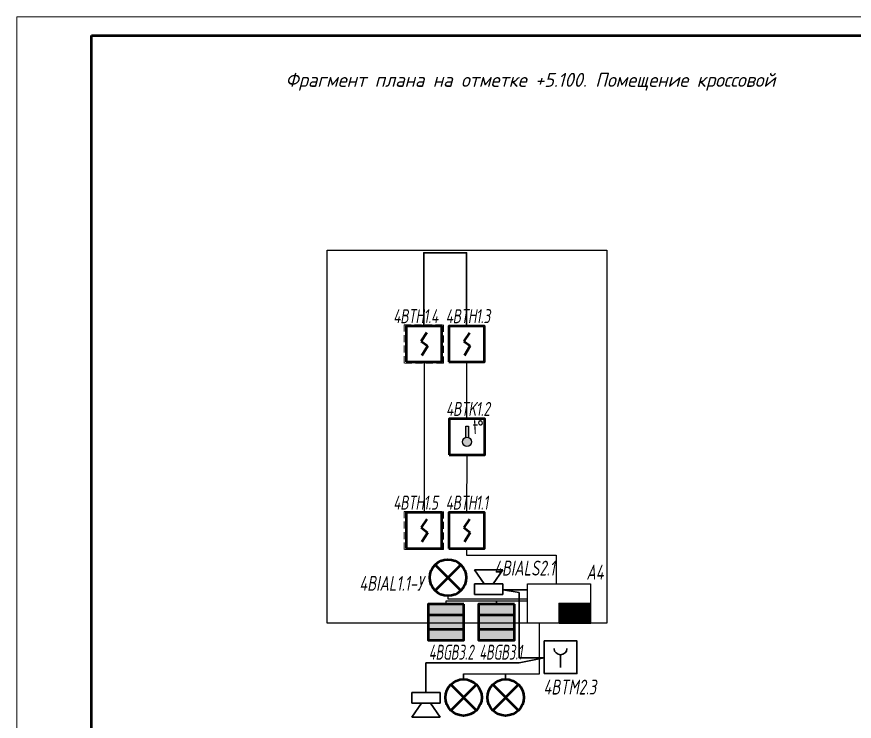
# Model space of a CAD drawing. Header units: millimetres. Extents: x -43024 to 94798, y 928 to 12808.
# Drawn here: x 37576 to 46553, y 5252 to 12808 of the extents above; entities that cross this region are included whole.
import ezdxf

# ---------------------------------------------------------------- set-up
doc = ezdxf.new("R2010")
doc.units = ezdxf.units.MM
for name, pattern in [('1TS06', [15.375, 6, -0.15, 0.075, -0.15, 9]), ('DASHED', [7, 5, -2, 0]), ('штриховая', [0.75, 0.5, -0.25])]:
    doc.linetypes.add(name, pattern=pattern)
for name, color, linetype, lineweight in [('.', 7, 'Continuous', 50), ('ПС', 1, 'Continuous', 50), ('размер КЛАДОЧНЫЙ2', 204, 'Continuous', 5)]:
    doc.layers.add(name, color=color, linetype=linetype, lineweight=lineweight)
doc.layers.add('АГПТ', color=7, linetype='Continuous')
doc.styles.add('GOST-2.304_Type-B_italic', font='GOST_Common Italic.ttf')
doc.styles.add('Архитектурный', font='isocpeui.ttf')

# ---------------------------------------------------------------- blocks, each defined once
blk = doc.blocks.new('*U27')
at = {"lineweight": 0}
blk.add_lwpolyline([(-415, -5), (5, -5), (5, 292), (-415, 292)], close=True, dxfattribs=at)
at = {"color": 0, "linetype": 'Continuous', "lineweight": 50}
blk.add_lwpolyline([(-395, 287), (0, 287), (0, 0), (-395, 0)], close=True, dxfattribs=at)
blk = doc.blocks.new('BTH')
at = {"layer": 'ПС', "color": 1}
for p, q in [((-276774, 250884), (-276856, 250767)), ((-276856, 250767), (-276765, 250699)), ((-276764, 250699), (-276844, 250567))]:
    blk.add_line(p, q, dxfattribs=at)
blk.add_lwpolyline([(-277065, 250476), (-276565, 250476), (-276565, 250976), (-277065, 250976)], close=True, dxfattribs=at)
blk = doc.blocks.new('BTK')
at = {"layer": '.'}
h = blk.add_hatch(color=1, dxfattribs=at)
h.dxf.hatch_style = 1
h.paths.add_polyline_path([(-660863.2, 516879.9, 1), (-660962.3, 516879.9, 1)])
h.paths.add_polyline_path([(-660925.5, 516927.8, -0.141606), (-660897.9, 516927.2), (-660897.9, 517049.6), (-660925.5, 517049.6)])
at = {"layer": 'АГПТ', "color": 1}
blk.add_lwpolyline([(-660925.5, 516927.8), (-660925.5, 517049.6), (-660897.9, 517049.6), (-660897.9, 516927.2)], dxfattribs=at)
blk.add_circle((-660912.8, 516879.9), 49.6, dxfattribs=at)
at = {"layer": 'ПС', "color": 1}
blk.add_lwpolyline([(-661105.3, 516742.2), (-660720.3, 516742.2), (-660720.3, 517127.2), (-661105.3, 517127.2)], close=True, dxfattribs=at)
at = {"layer": 'АГПТ', "color": 1, "linetype": 'DASHED', "insert": (-660847.5, 517113), "char_height": 150, "attachment_point": 1, "style": 'Архитектурный'}
blk.add_mtext_dynamic_manual_height_columns('{\\Q-15;\\W0.8;\\T0.75;t%%D}', width=2688.671, gutter_width=1, heights=[0], dxfattribs=at)
blk = doc.blocks.new('BTH-пол')
at = {"layer": 'АГПТ', "color": 1, "linetype": 'штриховая', "lineweight": 15, "ltscale": 150}
blk.add_lwpolyline([(-661811.5, 517228.6), (-661391.2, 517228.6), (-661391.2, 516819.8), (-661811.5, 516819.8)], close=True, dxfattribs=at)
at = {"layer": 'АГПТ', "color": 1, "linetype": 'Continuous', "lineweight": 15, "xscale": 0.7700000000000001, "yscale": 0.7700000000000001, "zscale": 0.7700000000000001}
blk.add_blockref('BTH', (-448450.9, 323965.7), dxfattribs=at)
blk = doc.blocks.new('Геркон')
at = {"ltscale": 50}
h = blk.add_hatch(color=5, dxfattribs=at)
h.paths.add_polyline_path([(184164, -2159), (184164, -2309), (184664, -2309), (184664, -2159)])
h.paths.add_polyline_path([(184664, -2659), (184664, -2509), (184164, -2509), (184164, -2659)])
at = {"linetype": '1TS06', "true_color": 0xffffff}
blk.add_hatch(color=7, dxfattribs=at).paths.add_polyline_path([(184164, -2309), (184164, -2509), (184664, -2509), (184664, -2309)])
at = {"layer": 'ПС', "color": 5}
for p, q in [((184164, -2309), (184664, -2309)), ((184164, -2509), (184664, -2509))]:
    blk.add_line(p, q, dxfattribs=at)
blk.add_lwpolyline([(184164, -2659), (184664, -2659), (184664, -2159), (184164, -2159)], close=True, dxfattribs=at)
blk = doc.blocks.new('ЭДУ')
at = {"color": 5, "lineweight": 30}
blk.add_line((-820922.1, 54639.8), (-820922.1, 54738.1), dxfattribs=at)
blk.add_lwpolyline([(-821047.1, 54594.2), (-820797.1, 54594.2), (-820797.1, 54844.2), (-821047.1, 54844.2)], close=True, dxfattribs=at)
blk.add_arc((-820922.1, 54787.6), 49.5, 182.44417, 357.55583, dxfattribs=at)
blk = doc.blocks.new('BIAL')
at = {"layer": 'ПС', "color": 3}
for p, q in [((252503, 344100), (253015, 343588)), ((252503, 343588), (253015, 344100))]:
    blk.add_line(p, q, dxfattribs=at)
blk.add_circle((252759, 343844), 362, dxfattribs=at)
blk = doc.blocks.new('BIAS')
at = {"layer": 'размер КЛАДОЧНЫЙ2', "color": 4, "linetype": 'Continuous', "lineweight": 30}
for p, q in [((-819752.1, 54162.2), (-819654.8, 54229.1)), ((-819654.8, 54229.1), (-819654.8, 54033)), ((-819752.1, 54099.9), (-819654.8, 54033))]:
    blk.add_line(p, q, dxfattribs=at)
blk.add_lwpolyline([(-819825.3, 54033), (-819752.1, 54033), (-819752.1, 54229.1), (-819825.3, 54229.1)], close=True, dxfattribs=at)

msp = doc.modelspace()

# ---------------------------------------------------------------- hatches: boundary and pattern name
at = {"layer": '.', "lineweight": 30}
h = msp.add_hatch(dxfattribs=at)
h.set_pattern_fill('ANGLE', color=1, angle=90)
h.set_pattern_definition([(90, (562165.119, 670394.0256), (-6.985, 4e-16), [5.08, -1.905]), (180, (562165.119, 670394.0256), (-9e-16, -6.985), [5.08, -1.905])])
h.paths.add_polyline_path([(43726.5, 6303.7), (43726.5, 6515.5), (43389.2, 6515.5), (43389.2, 6303.7)])

# ---------------------------------------------------------------- linework, layer by layer
msp.add_lwpolyline([(40901.9, 10303.7), (43901.9, 10303.7), (43901.9, 6303.7), (40901.9, 6303.7)], close=True)
at = {"layer": 'АГПТ', "color": 1, "lineweight": 30}
for points in [[(41938.8, 9501.8), (41938.8, 10275.9), (42398.3, 10275.9), (42398.3, 9490.8)], [(43051.9, 6660.2), (42785.5, 6660.2), (42961.2, 6631.4), (42961.2, 5933.4), (43229.6, 5933.4), (42961.2, 5877), (41962.1, 5877), (41962.1, 5560)]]:
    msp.add_lwpolyline(points, dxfattribs=at)
at = {"layer": 'АГПТ', "color": 1}
for points in [[(41941.5, 9105.8), (41941.5, 7490.8)], [(42398.3, 9105.8), (42398.3, 8496.2)], [(42401.9, 8111.2), (42398.3, 7490.8)], [(42398.3, 7105.8), (42398.3, 7032.8), (43359.5, 7032.8), (43359.5, 6727.4)], [(42177.6, 6506.3), (42177.6, 6544.4), (42718, 6544.4), (42718, 6506.3), (42718, 6544.4), (43051.9, 6544.4)]]:
    msp.add_lwpolyline(points, dxfattribs=at)
msp.add_lwpolyline([(43726.5, 6303.7), (43051.9, 6303.7), (43051.9, 6727.4), (43726.5, 6727.4)], close=True, dxfattribs=at)
at = {"layer": 'АГПТ', "color": 116, "true_color": 0x136734}
for points in [[(42198.5, 6597.3), (42198.5, 6565.4), (42634.5, 6565.4), (42634.5, 6565.4), (42634.5, 6565.4), (43051.9, 6565.4)], [(42365.1, 5760.1), (42365.1, 5760.1), (42365.1, 5760.1), (42365.1, 5702), (42365.1, 5760.1), (42815.7, 5760.1), (42815.7, 5702.1), (42815.7, 5760.1), (43180.2, 5760.1), (43180.2, 6303.7)]]:
    msp.add_lwpolyline(points, dxfattribs=at)
at = {"layer": 'АГПТ', "color": 1, "lineweight": 30}
msp.add_lwpolyline([(43389.2, 6303.7), (43389.2, 6515.5), (43726.5, 6515.5), (43726.5, 6303.7)], close=True, dxfattribs=at)

# ---------------------------------------------------------------- block references
at = {"xscale": 40, "yscale": 40, "zscale": 40}
msp.add_blockref('*U27', (54175.9, 1127.9), dxfattribs=at)
at = {"layer": 'АГПТ'}
for name, p in [('BTH-пол', (703540.1, -507726.7)), ('BTK', (703314.7, -508631)), ('BTH-пол', (703540.1, -509726.7))]:
    msp.add_blockref(name, p, dxfattribs=at)
at = {"layer": 'АГПТ', "color": 1, "linetype": 'Continuous', "xscale": 0.7700000000000001, "yscale": 0.7700000000000001, "zscale": 0.7700000000000001}
for p in [(255546.1, -183761.1), (255546.1, -185761.1)]:
    msp.add_blockref('BTH', p, dxfattribs=at)
at = {"layer": 'АГПТ', "color": 5, "xscale": 0.5389999999999999, "yscale": 0.5389999999999999, "zscale": 0.5389999999999999}
for p, rotation in [((178435.5, 192124.2), 180), ((-93831.9, -179854.3), 0.012352284869584), ((-93381.3, -179854.2), 0.012352284869584)]:
    msp.add_blockref('BIAL', p, dxfattribs=dict(at, rotation=rotation))
at = {"layer": 'АГПТ', "xscale": 1.54, "yscale": 1.54, "zscale": 1.54}
for p, rotation in [((125996.3, 1269144.1), 89.99999999999996), ((-41399.7, -1256970.9), 269.9999999999999)]:
    msp.add_blockref('BIAS', p, dxfattribs=dict(at, rotation=rotation))
at = {"layer": 'АГПТ', "color": 1, "xscale": 0.7700000000000001, "yscale": 0.7700000000000001, "zscale": 0.7700000000000001, "rotation": 180}
for p in [(184176, 4458.7), (184716.5, 4458.7)]:
    msp.add_blockref('Геркон', p, dxfattribs=at)
at = {"layer": 'АГПТ', "xscale": 1.401399999999999, "yscale": 1.401399999999999, "zscale": 1.401399999999999}
msp.add_blockref('ЭДУ', (1193845, -70744.8), dxfattribs=at)

# ---------------------------------------------------------------- texts
at = {"layer": 'АГПТ', "insert": (40455.6, 12205.9), "char_height": 150, "attachment_point": 1, "style": 'GOST-2.304_Type-B_italic'}
msp.add_mtext_dynamic_manual_height_columns('Фрагмент плана на отметке +5.100. Помещение кроссовой', width=8419.948, gutter_width=1, heights=[0], dxfattribs=at)
at = {"layer": 'АГПТ', "linetype": 'DASHED', "attachment_point": 1, "style": 'Архитектурный'}
for s, insert, char_height in [('{\\Q-1;\\W0.7;\\T0.95;4BTH1.4}', (41611.5, 9671.5), 150), ('{\\Q-1;\\W0.7;\\T0.95;4BTH1.3}', (42173.6, 9671.5), 150), ('{\\Q-1;\\W0.7;\\T0.95;4BTK1.2}', (42177.3, 8676.8), 150), ('{\\Q-1;\\W0.7;\\T0.95;4BTH1.5}', (41611.5, 7671.5), 150), ('{\\Q-1;\\W0.7;\\T0.95;4BTH1.1}', (42173.6, 7671.5), 150), ('{\\W0.7;4BIALS2.1}', (42692.5, 6974.7, 0), 160), ('{\\W0.7;А4}', (43681.8, 6931.1, -949.3), 160), ('{\\W0.7;4BIAL1.1-У}', (41248.1, 6811, 0), 160), ('{\\W0.6;4BGB3.2}', (41993.6, 6072.9, 0), 160), ('{\\W0.6;4BGB3.1}', (42534.1, 6072.9, 0), 160), ('{\\W0.7;4BTM2.3}', (43221.7, 5698.7), 160)]:
    msp.add_mtext_dynamic_manual_height_columns(s, width=2688.671, gutter_width=1, heights=[0], dxfattribs=dict(at, insert=insert, char_height=char_height))

doc.saveas('drawing.dxf')
